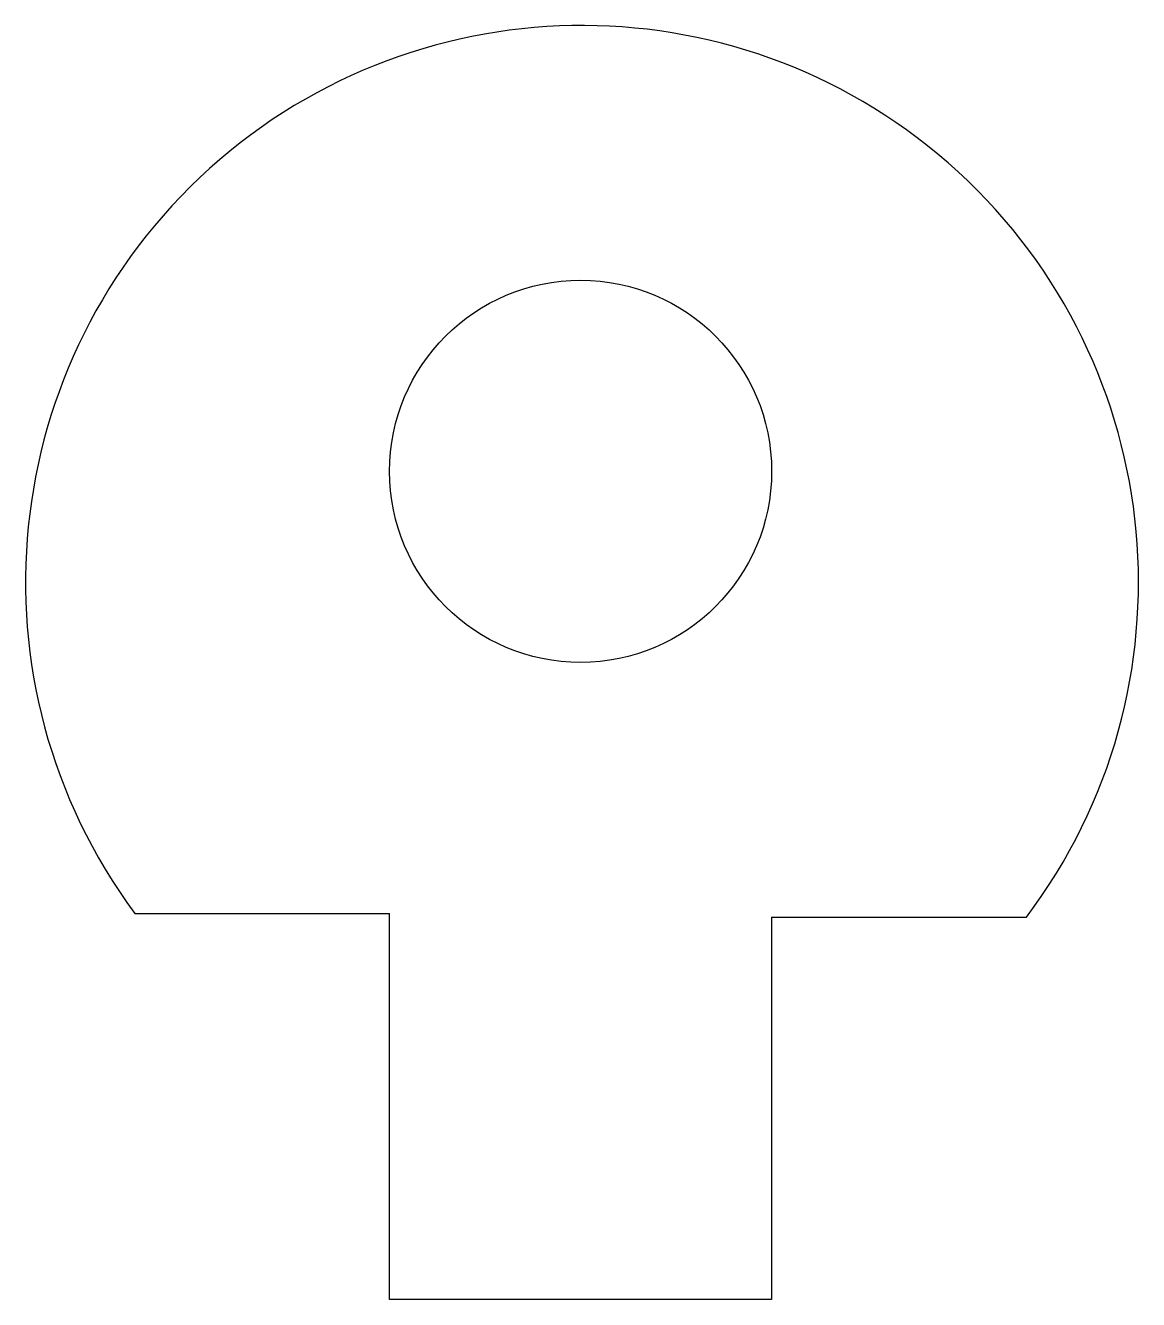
# Model space of a CAD drawing. Header units: inches. Extents: x 44.2 to 61.7, y 12.4 to 32.4.
import ezdxf

# ---------------------------------------------------------------- set-up
doc = ezdxf.new("R2010")
doc.units = ezdxf.units.IN
doc.header["$MEASUREMENT"] = 0

msp = doc.modelspace()

# ---------------------------------------------------------------- linework, layer by layer
for p, q in [((45.947, 18.479), (49.947, 18.479)), ((49.947, 12.418), (49.947, 18.479)), ((55.947, 18.418), (55.947, 12.418)), ((55.947, 18.418), (59.947, 18.418)), ((55.947, 12.418), (49.947, 12.418))]:
    msp.add_line(p, q)
msp.add_circle((52.947, 25.418), 3)
msp.add_arc((52.97, 23.679), 8.738, 322.9787, 216.5154)

doc.saveas('drawing.dxf')
